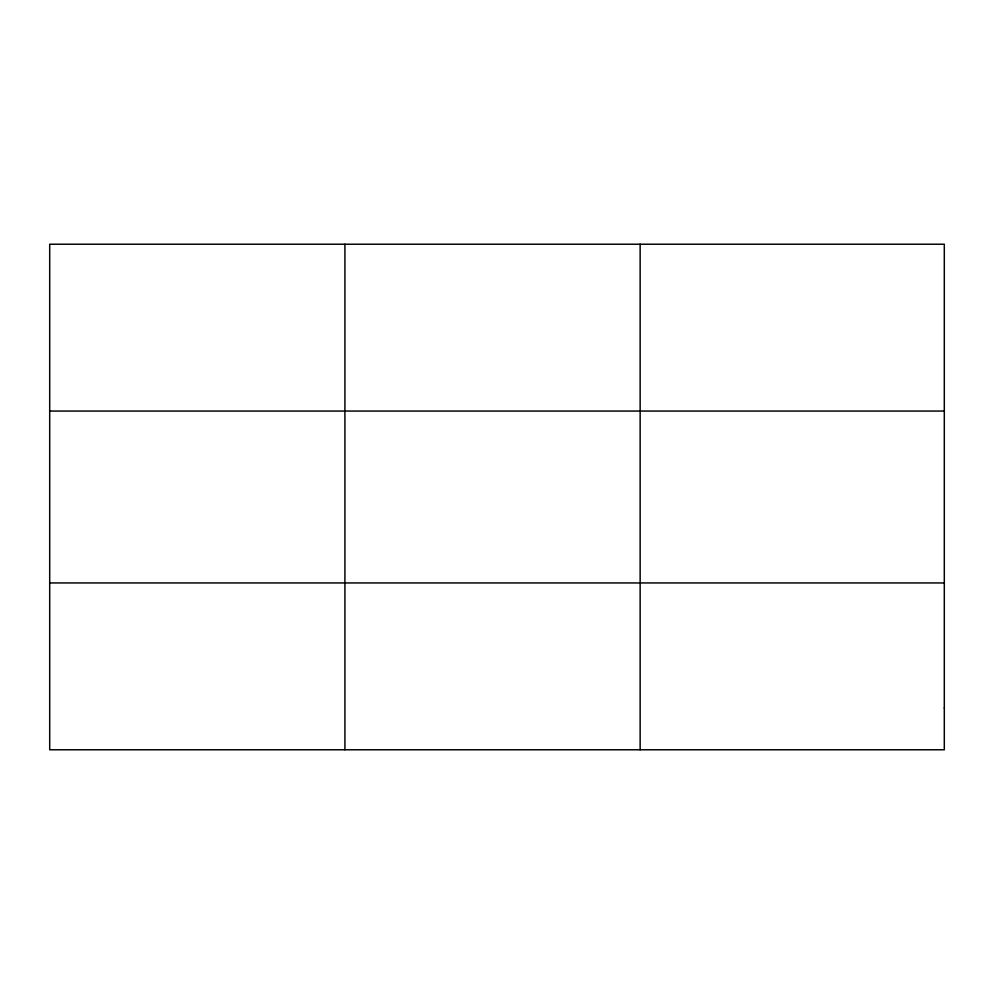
<?xml version="1.0" encoding="UTF-8"?>
<svg xmlns="http://www.w3.org/2000/svg" width="994" height="994" viewBox="0 0 994 994"><rect width="100%" height="100%" fill="white"/><g stroke="black" fill="none" stroke-linecap="round" stroke-linejoin="round"><path stroke-width="1.49" d="M344.918 749.774L344.918 244.226M640.136 749.774L640.136 244.226M49.7 411.056L944.3 411.056M49.7 582.944L944.3 582.944M944.3 708.063L944.3 749.774L49.7 749.774L49.7 244.226L944.3 244.226L944.3 708.063"/></g></svg>
